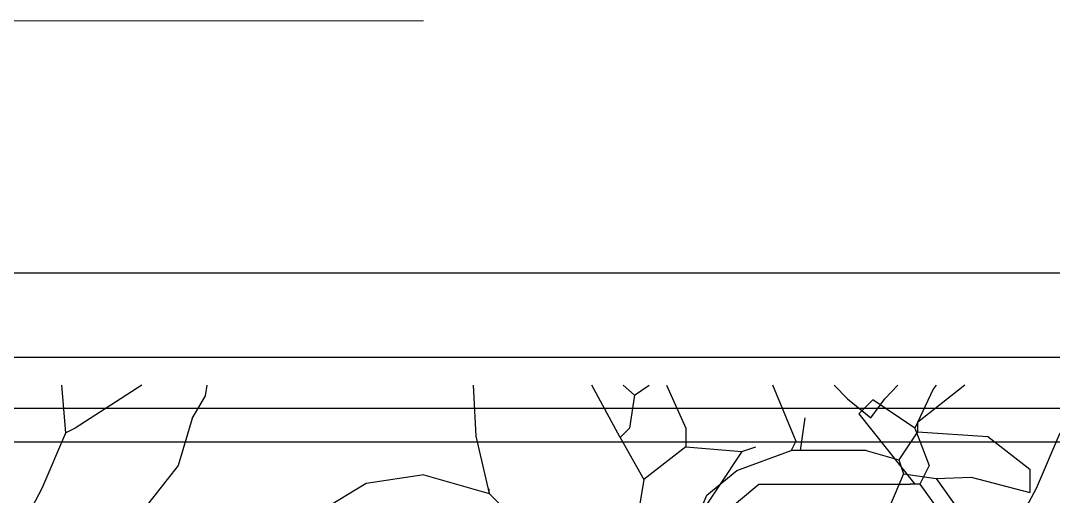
# Model space of a CAD drawing. Header units: millimetres. Extents: x 182 to 305, y 81 to 164.
# Drawn here: x 259.9119 to 260.2174, y 109.6016 to 109.7421 of the extents above; entities that cross this region are included whole.
import ezdxf

# ---------------------------------------------------------------- set-up
doc = ezdxf.new("R2010")
doc.units = ezdxf.units.MM
doc.layers.add('86', color=7, linetype='Continuous')
doc.layers.add('LF', color=7, linetype='Continuous')
doc.layers.add('A-WALL', color=7, linetype='Continuous', lineweight=9)

msp = doc.modelspace()

# ---------------------------------------------------------------- linework, layer by layer
at = {"layer": '86', "color": 252}
for p, q in [((259.925243, 109.620407), (259.924041, 109.634407)), ((259.925243, 109.620407), (259.924041, 109.634407)), ((259.947729, 109.634407), (259.928012, 109.621789)), ((259.947729, 109.634407), (259.928012, 109.621789)), ((259.966545, 109.631318), (259.967036, 109.634407)), ((259.966545, 109.631318), (259.967036, 109.634407)), ((260.045731, 109.634407), (260.04653, 109.619336)), ((260.045731, 109.634407), (260.04653, 109.619336)), ((260.0893, 109.61902), (260.080829, 109.634407)), ((260.0893, 109.61902), (260.080829, 109.634407)), ((260.093451, 109.631474), (260.0901, 109.634407)), ((260.093451, 109.631474), (260.0901, 109.634407)), ((260.093451, 109.631474), (260.097848, 109.634407)), ((260.093451, 109.631474), (260.097848, 109.634407)), ((260.102938, 109.634407), (260.108674, 109.621789)), ((260.102938, 109.634407), (260.108674, 109.621789)), ((260.134335, 109.634519), (260.141255, 109.617913)), ((260.134335, 109.634519), (260.141255, 109.617913)), ((260.152561, 109.634407), (260.156478, 109.630367)), ((260.152561, 109.634407), (260.156478, 109.630367)), ((260.167546, 109.630367), (260.171377, 109.634407)), ((260.167546, 109.630367), (260.171377, 109.634407)), ((260.181881, 109.633316), (260.176479, 109.621789)), ((260.181881, 109.633316), (260.176479, 109.621789)), ((260.19118, 109.634407), (260.177236, 109.623451)), ((260.19118, 109.634407), (260.177236, 109.623451)), ((260.182715, 109.634407), (260.181881, 109.633316)), ((260.182715, 109.634407), (260.181881, 109.633316)), ((259.962606, 109.624558), (259.966545, 109.631318)), ((259.962606, 109.624558), (259.966545, 109.631318)), ((260.093451, 109.631474), (260.092069, 109.621789)), ((260.093451, 109.631474), (260.092069, 109.621789)), ((260.156478, 109.630367), (260.163395, 109.624834)), ((260.156478, 109.630367), (260.163395, 109.624834)), ((260.163395, 109.624834), (260.167546, 109.630367)), ((260.163395, 109.624834), (260.167546, 109.630367)), ((260.164025, 109.630092), (260.159874, 109.625941)), ((260.164025, 109.630092), (260.159874, 109.625941)), ((260.176479, 109.621789), (260.164025, 109.630092)), ((260.176479, 109.621789), (260.164025, 109.630092)), ((259.962606, 109.624558), (259.958455, 109.610717)), ((259.962606, 109.624558), (259.958455, 109.610717)), ((260.143877, 109.624834), (260.142495, 109.615148)), ((260.143877, 109.624834), (260.142495, 109.615148)), ((260.159874, 109.625941), (260.176479, 109.605183)), ((260.159874, 109.625941), (260.176479, 109.605183)), ((259.928012, 109.621789), (259.925243, 109.620407)), ((259.928012, 109.621789), (259.925243, 109.620407)), ((260.092069, 109.621789), (260.0893, 109.61902)), ((260.092069, 109.621789), (260.0893, 109.61902)), ((260.108674, 109.621789), (260.108674, 109.616255)), ((260.108674, 109.621789), (260.108674, 109.616255)), ((260.176479, 109.621789), (260.180631, 109.610717)), ((260.176479, 109.621789), (260.180631, 109.610717)), ((260.177236, 109.623451), (260.177236, 109.620682)), ((260.177236, 109.623451), (260.177236, 109.620682)), ((259.918251, 109.604024), (259.925243, 109.620407)), ((259.918251, 109.604024), (259.925243, 109.620407)), ((260.04653, 109.619336), (260.050554, 109.602414)), ((260.04653, 109.619336), (260.050554, 109.602414)), ((260.0893, 109.61902), (260.09622, 109.606566)), ((260.0893, 109.61902), (260.09622, 109.606566)), ((260.141255, 109.617913), (260.139873, 109.615148)), ((260.141255, 109.617913), (260.139873, 109.615148)), ((260.177236, 109.620682), (260.171698, 109.612379)), ((260.177236, 109.620682), (260.171698, 109.612379)), ((260.177236, 109.620682), (260.197993, 109.6193)), ((260.177236, 109.620682), (260.197993, 109.6193)), ((260.197993, 109.6193), (260.210447, 109.60961)), ((260.197993, 109.6193), (260.210447, 109.60961)), ((260.212383, 109.604024), (260.219376, 109.620407)), ((260.212383, 109.604024), (260.219376, 109.620407)), ((260.108674, 109.616255), (260.09622, 109.606566)), ((260.108674, 109.616255), (260.09622, 109.606566)), ((260.12528, 109.614869), (260.106324, 109.58645)), ((260.12528, 109.614869), (260.106324, 109.58645)), ((260.108674, 109.616255), (260.12528, 109.614869)), ((260.108674, 109.616255), (260.12528, 109.614869)), ((260.123808, 109.609232), (260.139873, 109.615148)), ((260.123808, 109.609232), (260.139873, 109.615148)), ((260.12528, 109.614869), (260.129431, 109.616255)), ((260.12528, 109.614869), (260.129431, 109.616255)), ((260.162012, 109.615148), (260.139873, 109.615148)), ((260.162012, 109.615148), (260.139873, 109.615148)), ((260.162012, 109.615148), (260.171698, 109.612379)), ((260.162012, 109.615148), (260.171698, 109.612379)), ((260.171698, 109.612379), (260.173084, 109.608228)), ((260.171698, 109.612379), (260.173084, 109.608228)), ((259.958455, 109.610717), (259.948769, 109.598263)), ((259.958455, 109.610717), (259.948769, 109.598263)), ((260.114912, 109.601909), (260.123808, 109.609232)), ((260.114912, 109.601909), (260.123808, 109.609232)), ((260.180631, 109.610717), (260.177862, 109.605183)), ((260.180631, 109.610717), (260.177862, 109.605183)), ((260.210447, 109.60961), (260.210447, 109.602694)), ((260.210447, 109.60961), (260.210447, 109.602694)), ((260.03118, 109.607952), (260.014122, 109.605356)), ((260.03118, 109.607952), (260.014122, 109.605356)), ((260.03118, 109.607952), (260.050554, 109.602414)), ((260.03118, 109.607952), (260.050554, 109.602414)), ((260.09622, 109.606566), (260.093451, 109.58996)), ((260.09622, 109.606566), (260.093451, 109.58996)), ((260.173084, 109.608228), (260.168933, 109.598543)), ((260.173084, 109.608228), (260.168933, 109.598543)), ((260.173084, 109.608228), (260.182769, 109.606845)), ((260.173084, 109.608228), (260.182769, 109.606845)), ((260.182771, 109.606846), (260.193072, 109.607235)), ((260.182771, 109.606846), (260.193072, 109.607235)), ((260.182771, 109.606845), (260.194343, 109.590592)), ((260.182771, 109.606845), (260.194343, 109.590592)), ((260.193072, 109.607235), (260.210447, 109.602694)), ((260.193072, 109.607235), (260.210447, 109.602694)), ((259.910024, 109.588578), (259.918251, 109.604024)), ((259.910024, 109.588578), (259.918251, 109.604024)), ((260.014122, 109.605356), (260.000778, 109.597367)), ((260.014122, 109.605356), (260.000778, 109.597367)), ((260.050554, 109.602414), (260.050554, 109.603801)), ((260.050554, 109.602414), (260.050554, 109.603801)), ((260.108674, 109.587195), (260.130262, 109.605183)), ((260.108674, 109.587195), (260.130262, 109.605183)), ((260.130262, 109.605183), (260.175097, 109.605183)), ((260.130262, 109.605183), (260.175097, 109.605183)), ((260.176479, 109.605183), (260.175097, 109.605183)), ((260.176479, 109.605183), (260.175097, 109.605183)), ((260.177862, 109.605183), (260.176479, 109.605183)), ((260.177862, 109.605183), (260.176479, 109.605183)), ((260.177862, 109.605183), (260.188933, 109.58996)), ((260.177862, 109.605183), (260.188933, 109.58996)), ((260.204157, 109.588578), (260.212383, 109.604024)), ((260.204157, 109.588578), (260.212383, 109.604024)), ((260.050554, 109.602414), (260.064391, 109.588578)), ((260.050554, 109.602414), (260.064391, 109.588578)), ((260.109426, 109.588853), (260.114912, 109.601909)), ((260.109426, 109.588853), (260.114912, 109.601909))]:
    msp.add_line(p, q, dxfattribs=at)
at = {"layer": 'A-WALL', "color": 252, "lineweight": 18}
msp.add_line((260.031109, 109.742148), (254.886106, 109.742148), dxfattribs=at)
at = {"layer": 'LF', "color": 252}
for p, q in [((260.637055, 109.667592), (259.862055, 109.667592)), ((260.637055, 109.667592), (259.862055, 109.667592)), ((260.948249, 109.642592), (255.036942, 109.642592)), ((260.94902, 109.627592), (255.036942, 109.627592)), ((260.950801, 109.617592), (255.036942, 109.617592))]:
    msp.add_line(p, q, dxfattribs=at)

doc.saveas('drawing.dxf')
